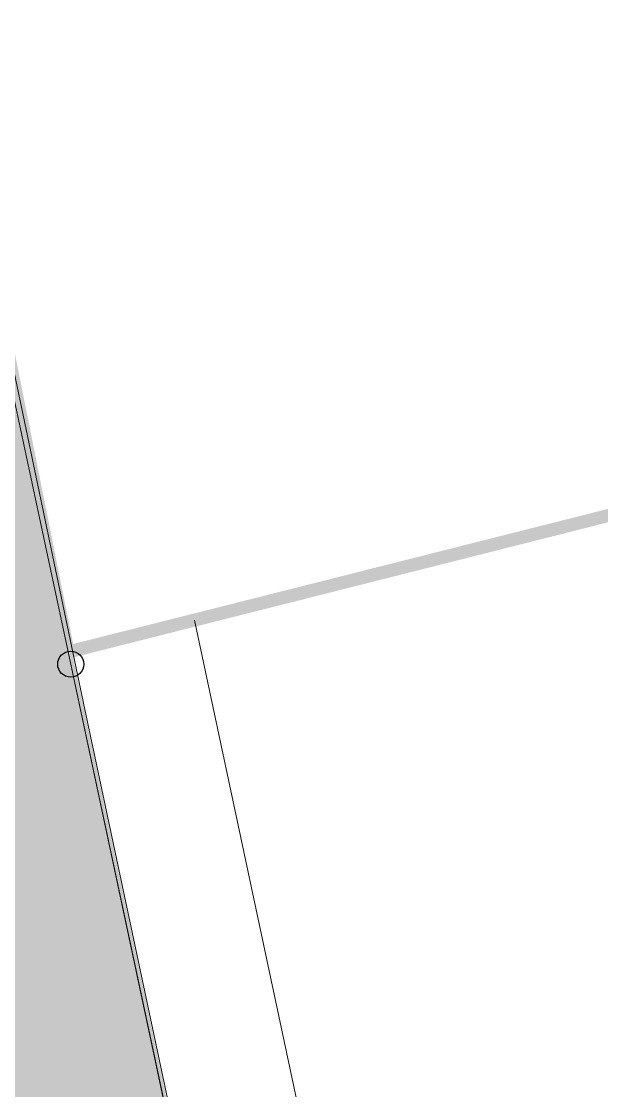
# Model space of a CAD drawing. Header units: metres. Extents: x -2858 to 512, y -1995 to 1252.
# Drawn here: x -880.215 to -877.988, y -863.028 to -858.921 of the extents above; entities that cross this region are included whole.
import ezdxf
from ezdxf.lldxf.tags import DXFTag

# ---------------------------------------------------------------- set-up
doc = ezdxf.new("R2010")
doc.units = ezdxf.units.M
doc.header["$PDMODE"] = 33
doc.header["$PDSIZE"] = 0.1
for name, color, linetype in [('Calque commun', 7, 'Continuous'), ('Calque11', 7, 'Continuous'), ('Calque14', 7, 'Continuous'), ('Calque17', 7, 'Continuous'), ('Calque3', 7, 'Continuous')]:
    doc.layers.add(name, color=color, linetype=linetype)
tags = doc.linetypes.add('DASHDOT2', pattern=[0.5, 0.25, -0.125, 0, -0.125]).pattern_tags.tags
tags[10:11] = [DXFTag(74, 4), DXFTag(75, 0), DXFTag(340, '0'), DXFTag(46, 1.0), DXFTag(50, 0.0), DXFTag(44, 0.0), DXFTag(45, 0.0)]
tags[8:9] = [DXFTag(74, 4), DXFTag(75, 0), DXFTag(340, '0'), DXFTag(46, 1.0), DXFTag(50, 0.0), DXFTag(44, 0.0), DXFTag(45, 0.0)]
tags[6:7] = [DXFTag(74, 4), DXFTag(75, 0), DXFTag(340, '0'), DXFTag(46, 1.0), DXFTag(50, 0.0), DXFTag(44, 0.0), DXFTag(45, 0.0)]
tags[4:5] = [DXFTag(74, 4), DXFTag(75, 0), DXFTag(340, '0'), DXFTag(46, 1.0), DXFTag(50, 0.0), DXFTag(44, 0.0), DXFTag(45, 0.0)]

# ---------------------------------------------------------------- blocks, each defined once
blk = doc.blocks.new('PointTopo_SPE')
at = {"layer": 'Calque commun', "color": 1, "linetype": 'ByBlock', "lineweight": -2}
blk.add_point((0, 0), dxfattribs=at)
blk = doc.blocks.new('geometrebondepartleger')
at = {"layer": 'Calque commun', "color": 10, "linetype": 'DASHDOT2', "lineweight": 18, "flags": 128}
blk.add_lwpolyline([(45.2867, 98.0868), (42.9361, 93.8756), (22.4919, 69.3549), (46.896, 54.8213), (60.0219, 76.4824), (130.1549, 64.2531), (145.3143, 148.376), (109.3485, 154.881), (91.263, 130.1164), (87.3779, 124.8321), (86.3313, 123.2789), (83.8109, 118.8118), (74.9183, 102.5858), (72.6157, 98.3586), (63.0649, 85.9136), (45.1583, 97.9611)], close=True, dxfattribs=at)
at = {"layer": 'Calque11', "color": 7, "linetype": 'Continuous', "lineweight": 9}
blk.add_polyline3d([(45.1869, 97.9611, 79), (63.0561, 85.9381, 79), (64.7397, 88.1342, 79), (67.69, 91.9785, 79), (72.6157, 98.3586, 79), (74.9183, 102.5858, 79), (75.0117, 102.533, 79), (75.1594, 102.7941, 79), (75.089, 102.8339, 79), (77.1307, 106.6488, 79), (83.8254, 118.8322, 79), (86.3006, 123.2789, 79), (91.1411, 129.9217, 79), (101.6728, 144.3499, 79), (104.6039, 148.3942, 79), (113.0237, 159.8602, 79)], dxfattribs=at)
at = {"layer": 'Calque17', "color": 1, "linetype": 'Continuous', "lineweight": 9}
for points in [[(90.7262, 130.2013, 79), (99.5336, 142.257, 79), (101.2463, 144.6136, 79)], [(91.1411, 129.9217, 79), (99.9377, 141.9625, 79), (101.6728, 144.3499, 79)]]:
    blk.add_polyline3d(points, dxfattribs=at)
at = {"layer": 'Calque3', "color": 18, "linetype": 'Continuous', "lineweight": 9, "true_color": 0x000000}
for points in [[(91.1272, 129.9009, 79), (88.2529, 131.838, 79), (91.1551, 129.9424, 79), (88.2808, 131.8795, 79)], [(89.415, 127.6575, 79), (91.1211, 129.9366, 79), (89.455, 127.6276, 79), (91.1611, 129.9067, 79)]]:
    blk.add_trace(points, dxfattribs=at)
at = {"layer": 'Calque14', "color": 0, "linetype": 'ByBlock', "lineweight": -2}
blk.add_blockref('PointTopo_SPE', (91.1693, 129.9602, 79), dxfattribs=at)

msp = doc.modelspace()

# ---------------------------------------------------------------- hatches: boundary and pattern name
at = {"layer": 'Calque commun', "linetype": 'Continuous', "lineweight": 9}
h = msp.add_hatch(color=71, dxfattribs=at)
h.paths.add_polyline_path([(-894.3583, -886.2676), (-896.3192, -883.5226), (-888.2524, -877.6135), (-886.586, -876.3393), (-886.8767, -875.3825), (-884.8738, -874.7513), (-884.8402, -874.7878), (-880.9683, -873.5262), (-883.8216, -864.4643), (-882.4071, -864.0286), (-883.1716, -860.3872), (-880.4023, -859.5465), (-873.6209, -891.494), (-875.0612, -892.5783), (-875.0615, -892.5781), (-902.5961, -913.9047), (-904.7618, -911.0101), (-904.83, -911.051), (-908.0635, -906.7949), (-907.402, -906.4871), (-906.676, -906.1878), (-908.0278, -906.8123), (-908.0277, -906.8123), (-906.633, -906.1688), (-906.5259, -906.1215), (-906.5027, -906.0564), (-906.2329, -905.8844), (-906.2257, -905.8941), (-903.2427, -909.8522), (-899.2647, -906.823), (-902.2373, -902.8786), (-901.2676, -902.1455), (-898.2725, -906.1197), (-892.2652, -901.5924), (-895.2673, -897.6089), (-894.2923, -896.8717), (-894.1447, -896.7624), (-891.1355, -900.7554), (-887.1424, -897.7462), (-885.1459, -896.2416), (-888.1551, -892.2485), (-890.1515, -893.753), (-887.3142, -891.5982), (-887.312, -891.5965), (-887.3061, -891.5943), (-884.2968, -895.5873), (-878.3072, -891.0735), (-881.3218, -887.0779), (-881.3053, -887.0652), (-881.267, -887.0736), (-880.3466, -886.363), (-877.306, -890.2953), (-875.8748, -889.2167), (-875.3354, -888.8103), (-878.3447, -884.8172), (-876.3941, -883.3472), (-879.7956, -878.7899), (-879.8159, -878.8066), (-882.7608, -874.899), (-884.7572, -876.4036), (-884.7683, -876.389), (-884.8766, -876.4936), (-886.603, -877.7946), (-886.7538, -877.9083), (-883.7445, -881.9013), (-884.6572, -882.6357), (-884.6578, -882.6362), (-884.6642, -882.6278), (-884.6866, -882.6448), (-887.689, -878.6608), (-893.6786, -883.1747), (-890.6696, -887.1675), (-890.9215, -887.3579), (-892.5544, -887.0226), (-894.2901, -886.2961), (-892.6302, -885.0451), (-893.3524, -884.0868), (-893.334, -884.0729), (-894.0562, -883.1146), (-895.7148, -884.3646), (-895.011, -885.3368), (-894.3282, -886.2802)])
h.paths.add_polyline_path([(-883.3217, -866.0333), (-883.3266, -866.0348), (-883.0472, -866.9213), (-882.4997, -866.7488), (-882.7728, -865.8824), (-882.7679, -865.8809), (-883.0473, -864.9944), (-883.5947, -865.1669)], flags=16)

# ---------------------------------------------------------------- block references
at = {"layer": 'Calque commun', "color": 0, "linetype": 'ByBlock', "lineweight": -2, "rotation": 228.1617603435354}
msp.add_blockref('geometrebondepartleger', (-916.0371, -706.7784), dxfattribs=at)

doc.saveas('drawing.dxf')
